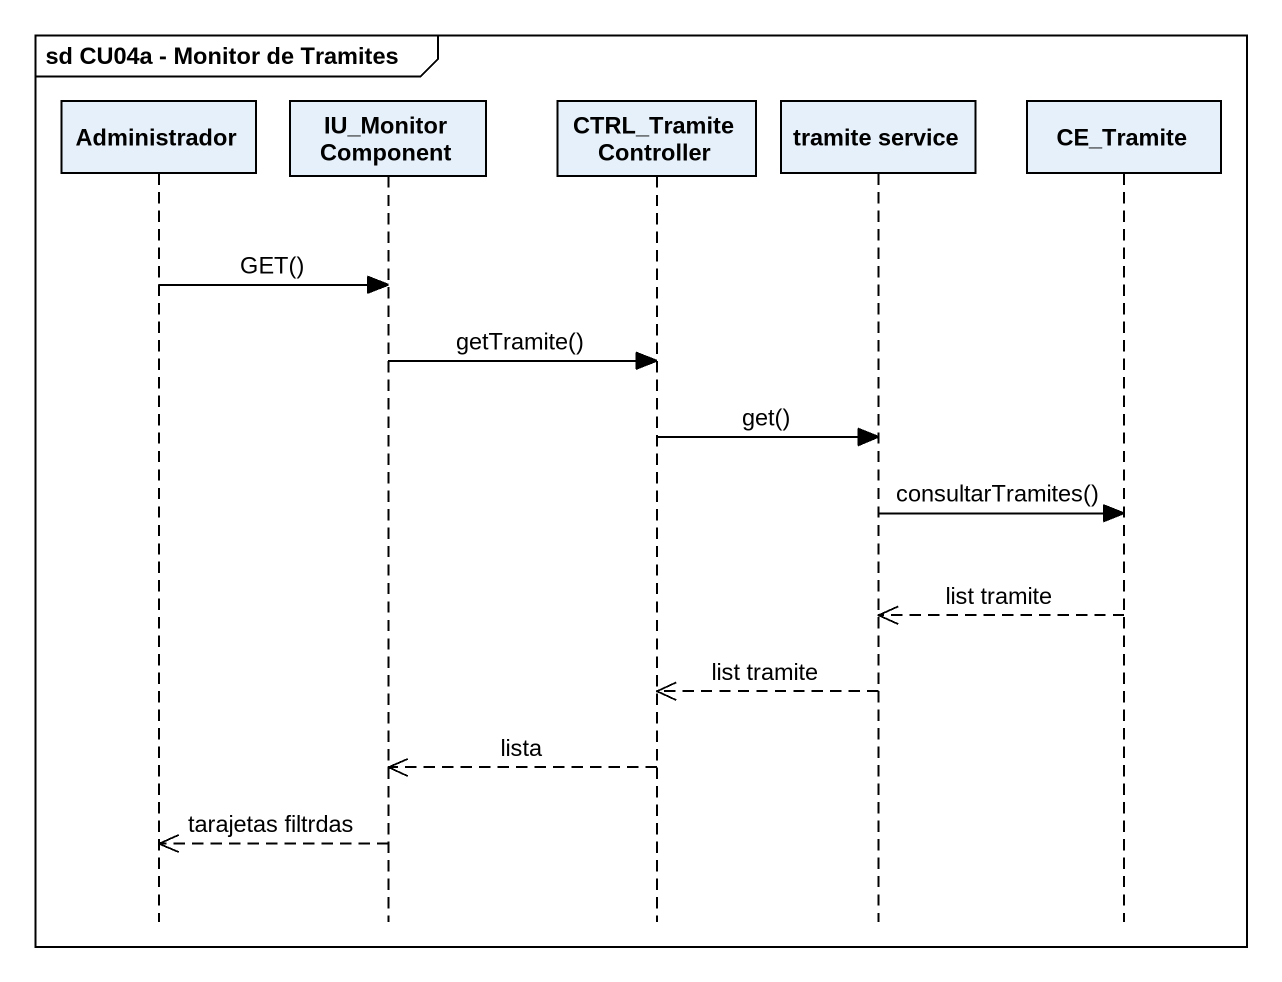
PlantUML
@startuml
mainframe sd CU04a - Monitor de Tramites
hide footbox
participant Administrador
participant IU_MonitorComponent
participant CTRL_TramiteController
participant "tramite service" as tramite_service
participant CE_Tramite

Administrador -> IU_MonitorComponent : GET()
IU_MonitorComponent -> CTRL_TramiteController : getTramite()
CTRL_TramiteController -> tramite_service : get()
tramite_service -> CE_Tramite : consultarTramites()
CE_Tramite -->> tramite_service : list tramite
tramite_service -->> CTRL_TramiteController : list tramite
CTRL_TramiteController -->> IU_MonitorComponent : lista
IU_MonitorComponent -->> Administrador : tarajetas filtrdas
@enduml
